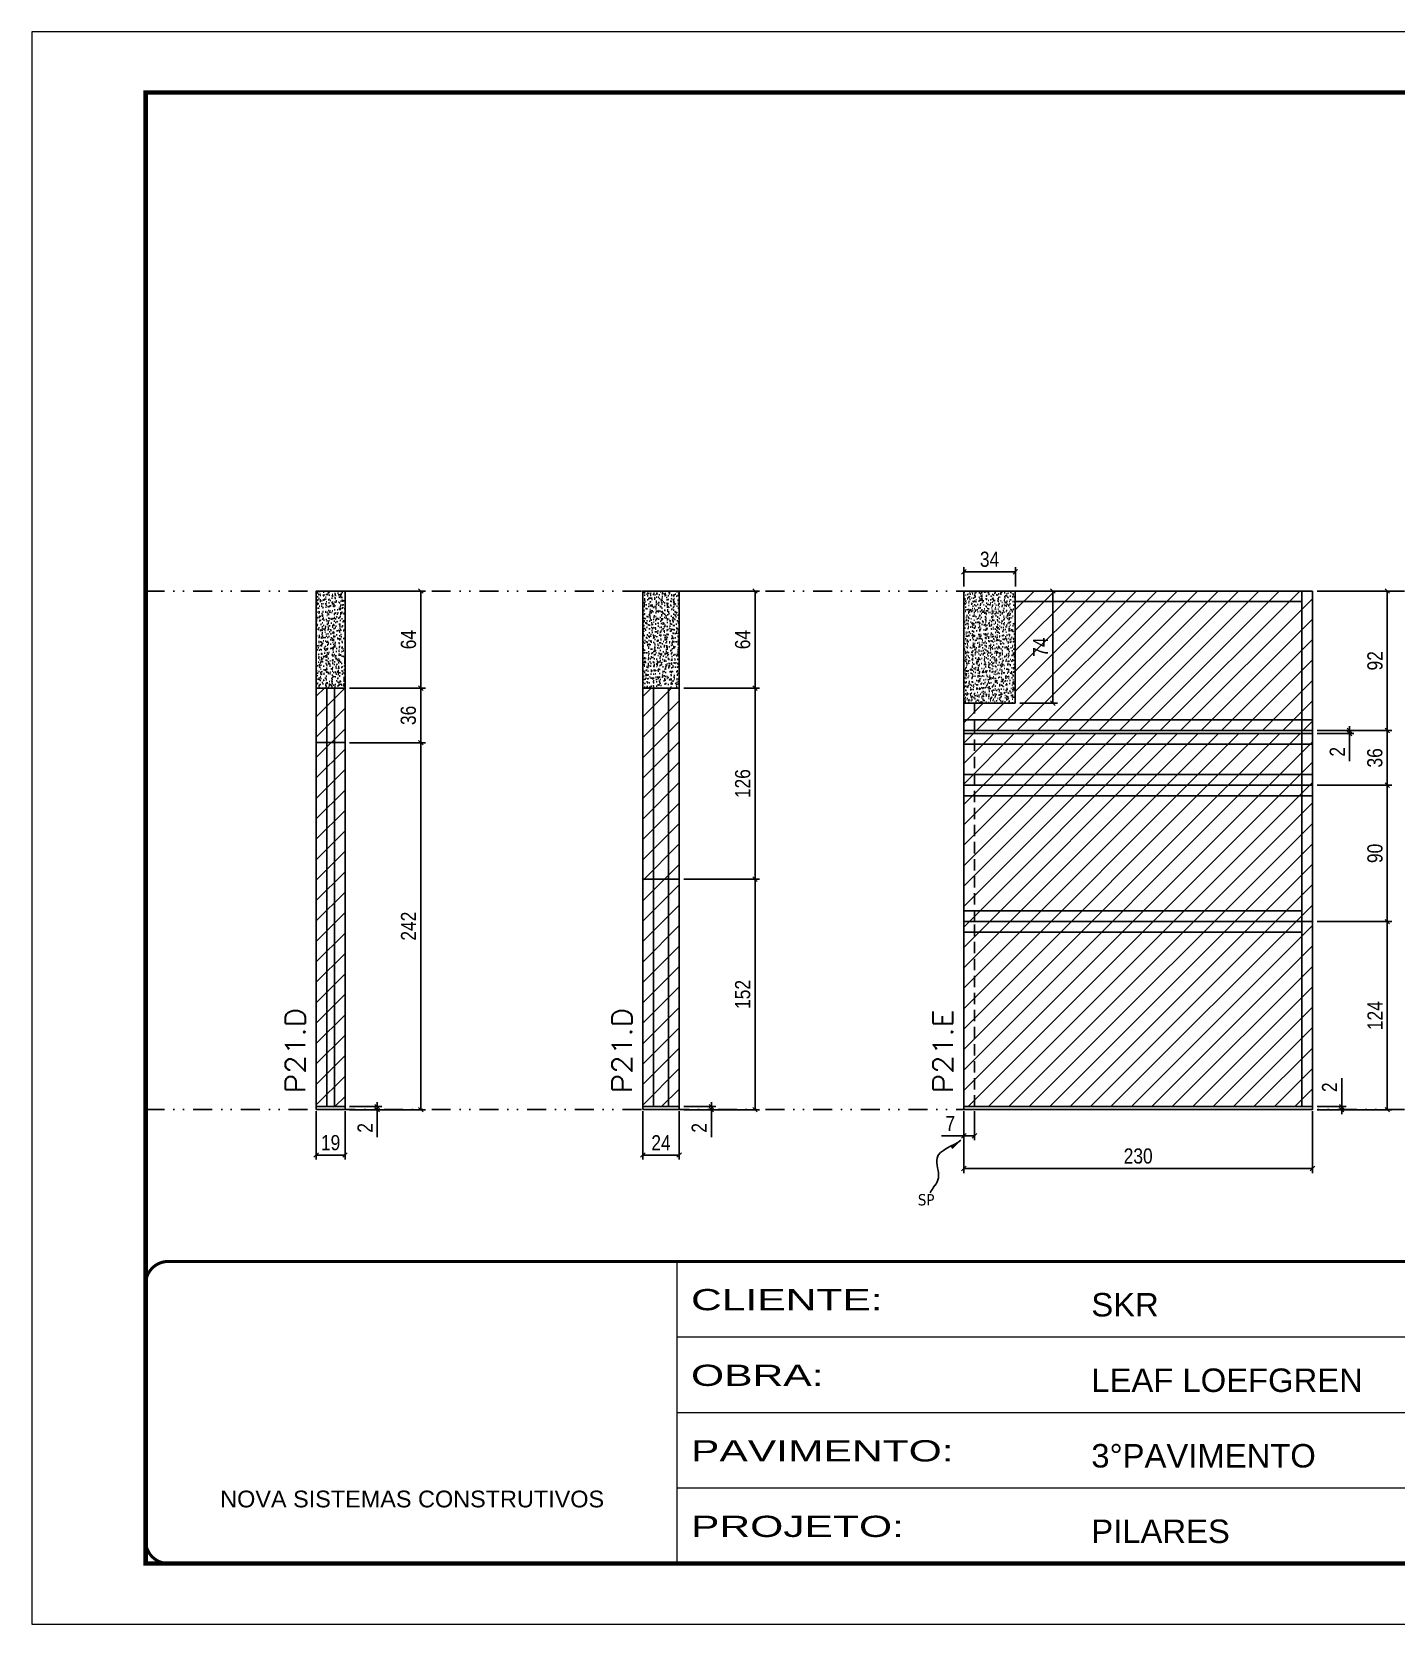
# Model space of a CAD drawing. Extents: x 14400 to 27878, y -21631 to 6985.
# Drawn here: x 15998 to 16898, y -4402 to -3352 of the extents above; entities that cross this region are included whole.
import ezdxf

# ---------------------------------------------------------------- set-up
doc = ezdxf.new("R2010")
doc.units = 0
for name, pattern in [('CONTINUO', [0]), ('DASHED', [0.75, 0.5, -0.25]), ('DIVIDE2', [0.625, 0.25, -0.125, 0, -0.125, 0, -0.125]), ('HIDDEN', [0.375, 0.25, -0.125])]:
    doc.linetypes.add(name, pattern=pattern)
for name, color, linetype in [('COTA', 241, 'Continuous'), ('Nível', 160, 'Continuous'), ('Painéis', 200, 'Continuous'), ('SARR_2.2x7', 40, 'Continuous'), ('Sarrafo de Pressão', 42, 'HIDDEN'), ('texto', 7, 'Continuous')]:
    doc.layers.add(name, color=color, linetype=linetype)
for name, color, linetype, lineweight in [('Folhas', 255, 'Continuous', 9), ('Hachura', 251, 'Continuous', 9), ('SARRAFO DE PRESSAO', 251, 'DASHED', 9), ('Texto Seção', 7, 'Continuous', 15)]:
    doc.layers.add(name, color=color, linetype=linetype, lineweight=lineweight)
doc.styles.add('ARIAL', font='arial.ttf')
doc.styles.add('COTA TECNICA', font='techl___.ttf', dxfattribs={"height": 10})
doc.styles.add('COTA TECNICA-50', font='techl___.ttf', dxfattribs={"height": 10})
doc.styles.add('REGUA-120', font='ROMANS.shx', dxfattribs={"height": 15})
doc.styles.get("Standard").update_dxf_attribs({"font": 'arial.ttf'})
doc.styles.add('Tecnologia', font='')
doc.styles.get('Tecnologia').set_extended_font_data('Forgotten Futurist')
doc.dimstyles.new('COTA PAINEL-50', dxfattribs={"dimtxt": 10, "dimasz": 3, "dimexe": 3, "dimexo": 3, "dimgap": 3, "dimtad": 1, "dimdec": 1, "dimzin": 12, "dimdsep": 46, "dimtxsty": 'COTA TECNICA-50', "dimblk1": 'OBLIQUE', "dimblk2": 'OBLIQUE', "dimsah": 1, "dimcen": 0.9, "dimclrd": 4, "dimclre": 4, "dimclrt": 240, "dimadec": 1, "dimazin": 3, "dimtfac": 1, "dimtdec": 1, "dimtmove": 0, "dimatfit": 3, "dimfxl": 1, "dimtolj": 1, "dimtzin": 12, "dimarcsym": 0})
doc.dimstyles.new('PAINEL', dxfattribs={"dimtxt": 10, "dimasz": 3, "dimexe": 3, "dimexo": 3, "dimgap": 3, "dimtad": 1, "dimdec": 1, "dimzin": 12, "dimdsep": 46, "dimtxsty": 'COTA TECNICA', "dimblk1": 'OBLIQUE', "dimblk2": 'OBLIQUE', "dimsah": 1, "dimcen": 0.9, "dimclrd": 4, "dimclre": 4, "dimclrt": 240, "dimadec": 1, "dimazin": 3, "dimtfac": 1, "dimtdec": 1, "dimtmove": 0, "dimatfit": 3, "dimfxl": 1, "dimtolj": 1, "dimtzin": 12, "dimarcsym": 0})
doc.dimstyles.get("Standard").update_dxf_attribs({"dimtxt": 0.18, "dimasz": 0.18, "dimexe": 0.18, "dimexo": 0.0625, "dimgap": 0.09, "dimtad": 0, "dimtih": 1, "dimtoh": 1, "dimdec": 4, "dimzin": 0, "dimdsep": 46, "dimtxsty": 'Standard', "dimcen": 0.09, "dimadec": 0, "dimazin": 0, "dimtfac": 1, "dimtdec": 4, "dimtofl": 0, "dimtmove": 0, "dimatfit": 3, "dimfxl": 1, "dimtolj": 1, "dimtzin": 0, "dimarcsym": 0})

# ---------------------------------------------------------------- blocks, each defined once
blk = doc.blocks.new('9999999999')
at = {"color": 30, "linetype": 'CONTINUO'}
for p, q in [((98564.6, 34230.2), (98564.6, 34429.4)), ((98564.6, 34379.6), (99584, 34379.6)), ((98564.6, 34329.8), (99488, 34329.8)), ((98564.6, 34280), (99488, 34280))]:
    blk.add_line(p, q, dxfattribs=at)
at = {"color": 30, "linetype": 'CONTINUO', "const_width": 2}
blk.add_lwpolyline([(99584, 34230.2), (99584, 34414.4, 0.414214), (99569, 34429.4), (98229, 34429.4, 0.414214), (98214, 34414.4), (98214, 34245.2, 0.414214), (98229, 34230.2), (99584, 34230.2)], format="xyb", dxfattribs=at)
at = {"layer": 'Folhas'}
blk.add_lwpolyline([(98139, 34190.2), (99624, 34190.2), (99624, 35240.2), (98139, 35240.2)], close=True, dxfattribs=at)
at = {"layer": 'Folhas', "color": 30, "const_width": 3}
blk.add_lwpolyline([(98214, 34230.2), (99584, 34230.2), (99584, 35200.2), (98214, 35200.2)], close=True, dxfattribs=at)
at = {"color": 7, "linetype": 'Continuous', "ltscale": 5, "style": 'ARIAL'}
for s, height, p in [('SKR', 15.48, (98837.7, 34393.1)), ('LEAF LOEFGREN', 15.483, (98837.7, 34343.3)), ('3°PAVIMENTO', 15.483, (98837.7, 34293.5)), ('NOVA SISTEMAS CONSTRUTIVOS', 11.059, (98263.2, 34267.2)), ('PILARES', 15.48, (98837.7, 34243.7))]:
    blk.add_text(s, height=height, dxfattribs=at).set_placement(p)
at = {"layer": 'Folhas', "color": 7, "style": 'Tecnologia', "width": 1.5}
for s, p in [('CLIENTE:', (98573.7, 34397.2)), ('OBRA:', (98573.7, 34347.3)), ('PAVIMENTO:', (98573.7, 34297.5)), ('PROJETO:', (98573.7, 34247.7))]:
    blk.add_text(s, height=14, dxfattribs=at).set_placement(p)
blk = doc.blocks.new('_Oblique')
at = {"color": 0, "linetype": 'ByBlock', "lineweight": -2}
blk.add_line((-0.5, -0.5), (0.5, 0.5), dxfattribs=at)
blk = doc.blocks.new('*D1198')
at = {"layer": 'COTA', "color": 4, "lineweight": -2, "transparency": 16777216}
for p, q in [((16401.4, -4064.2), (16401.4, -4096.1)), ((16425.4, -4064.2), (16425.4, -4096.1)), ((16401.4, -4093.1), (16425.4, -4093.1))]:
    blk.add_line(p, q, dxfattribs=at)
at = {"layer": 'Defpoints', "color": 0, "transparency": 16777216}
for p in [(16401.4, -4061.2), (16425.4, -4061.2), (16425.4, -4093.1)]:
    blk.add_point(p, dxfattribs=at)
at = {"layer": 'COTA', "color": 4, "lineweight": -2, "transparency": 16777216, "xscale": 3, "yscale": 3, "zscale": 3, "rotation": 180}
blk.add_blockref('_Oblique', (16401.4, -4093.1), dxfattribs=at)
at = {"layer": 'COTA', "color": 4, "lineweight": -2, "transparency": 16777216, "xscale": 3, "yscale": 3, "zscale": 3}
blk.add_blockref('_Oblique', (16425.4, -4093.1), dxfattribs=at)
at = {"layer": 'COTA', "color": 240, "transparency": 16777216, "insert": (16413.4, -4085), "char_height": 10, "attachment_point": 5, "style": 'COTA TECNICA'}
blk.add_mtext('\\A1;24', dxfattribs=at)
blk = doc.blocks.new('*D1199')
at = {"layer": 'COTA', "color": 4, "lineweight": -2, "transparency": 16777216}
for p, q in [((16428.4, -4061.2), (16449.6, -4061.2)), ((16428.4, -4063.2), (16449.6, -4063.2)), ((16446.6, -4061.2), (16446.6, -4058.2)), ((16446.6, -4061.2), (16446.6, -4063.2)), ((16446.6, -4063.2), (16446.6, -4081.3))]:
    blk.add_line(p, q, dxfattribs=at)
at = {"layer": 'Defpoints', "color": 0, "transparency": 16777216}
for p in [(16425.4, -4061.2), (16425.4, -4063.2), (16446.6, -4061.2)]:
    blk.add_point(p, dxfattribs=at)
at = {"layer": 'COTA', "color": 4, "lineweight": -2, "transparency": 16777216, "xscale": 3, "yscale": 3, "zscale": 3}
for p, rotation in [((16446.6, -4061.2), 270), ((16446.6, -4063.2), 90)]:
    blk.add_blockref('_Oblique', p, dxfattribs=dict(at, rotation=rotation))
at = {"layer": 'COTA', "color": 240, "transparency": 16777216, "insert": (16438.6, -4075.2), "char_height": 10, "attachment_point": 5, "rotation": 90, "style": 'COTA TECNICA-50'}
blk.add_mtext('\\A1;2', dxfattribs=at)
blk = doc.blocks.new('*D1216')
at = {"layer": 'COTA', "color": 4, "linetype": 'ByBlock', "lineweight": -2, "transparency": 16777216}
for p, q in [((16428.4, -3721.2), (16478.4, -3721.2)), ((16475.4, -3721.2), (16475.4, -3785.2)), ((16428.4, -3785.2), (16478.4, -3785.2))]:
    blk.add_line(p, q, dxfattribs=at)
at = {"layer": 'Defpoints', "color": 0, "linetype": 'ByBlock', "transparency": 16777216}
for p in [(16425.4, -3721.2), (16425.4, -3785.2), (16475.4, -3785.2)]:
    blk.add_point(p, dxfattribs=at)
at = {"layer": 'COTA', "color": 4, "linetype": 'ByBlock', "lineweight": -2, "transparency": 16777216, "xscale": 3, "yscale": 3, "zscale": 3}
for p, rotation in [((16475.4, -3721.2), 90), ((16475.4, -3785.2), 270)]:
    blk.add_blockref('_Oblique', p, dxfattribs=dict(at, rotation=rotation))
at = {"layer": 'COTA', "color": 240, "linetype": 'ByBlock', "transparency": 16777216, "insert": (16467.3, -3753.2), "char_height": 10, "attachment_point": 5, "rotation": 90, "style": 'COTA TECNICA'}
blk.add_mtext('\\A1;64', dxfattribs=at)
blk = doc.blocks.new('*D1200')
at = {"layer": 'COTA', "color": 4, "lineweight": -2, "transparency": 16777216}
for p, q in [((16186, -4064.2), (16186, -4096.1)), ((16205, -4064.2), (16205, -4096.1)), ((16186, -4093.1), (16205, -4093.1))]:
    blk.add_line(p, q, dxfattribs=at)
at = {"layer": 'Defpoints', "color": 0, "transparency": 16777216}
for p in [(16186, -4061.2), (16205, -4061.2), (16205, -4093.1)]:
    blk.add_point(p, dxfattribs=at)
at = {"layer": 'COTA', "color": 4, "lineweight": -2, "transparency": 16777216, "xscale": 3, "yscale": 3, "zscale": 3, "rotation": 180}
blk.add_blockref('_Oblique', (16186, -4093.1), dxfattribs=at)
at = {"layer": 'COTA', "color": 4, "lineweight": -2, "transparency": 16777216, "xscale": 3, "yscale": 3, "zscale": 3}
blk.add_blockref('_Oblique', (16205, -4093.1), dxfattribs=at)
at = {"layer": 'COTA', "color": 240, "transparency": 16777216, "insert": (16195.5, -4085), "char_height": 10, "attachment_point": 5, "style": 'COTA TECNICA'}
blk.add_mtext('\\A1;19', dxfattribs=at)
blk = doc.blocks.new('*D1201')
at = {"layer": 'COTA', "color": 4, "lineweight": -2, "transparency": 16777216}
for p, q in [((16208, -4061.2), (16229.2, -4061.2)), ((16208, -4063.2), (16229.2, -4063.2)), ((16226.2, -4061.2), (16226.2, -4058.2)), ((16226.2, -4061.2), (16226.2, -4063.2)), ((16226.2, -4063.2), (16226.2, -4081.3))]:
    blk.add_line(p, q, dxfattribs=at)
at = {"layer": 'Defpoints', "color": 0, "transparency": 16777216}
for p in [(16205, -4061.2), (16205, -4063.2), (16226.2, -4061.2)]:
    blk.add_point(p, dxfattribs=at)
at = {"layer": 'COTA', "color": 4, "lineweight": -2, "transparency": 16777216, "xscale": 3, "yscale": 3, "zscale": 3}
for p, rotation in [((16226.2, -4061.2), 270), ((16226.2, -4063.2), 90)]:
    blk.add_blockref('_Oblique', p, dxfattribs=dict(at, rotation=rotation))
at = {"layer": 'COTA', "color": 240, "transparency": 16777216, "insert": (16218.2, -4075.2), "char_height": 10, "attachment_point": 5, "rotation": 90, "style": 'COTA TECNICA-50'}
blk.add_mtext('\\A1;2', dxfattribs=at)
blk = doc.blocks.new('*D1202')
at = {"layer": 'COTA', "color": 4, "lineweight": -2, "transparency": 16777216}
for p, q in [((16613.1, -4064.2), (16613.1, -4105)), ((16843.1, -4064.2), (16843.1, -4105)), ((16613.1, -4102), (16843.1, -4102))]:
    blk.add_line(p, q, dxfattribs=at)
at = {"layer": 'Defpoints', "color": 0, "transparency": 16777216}
for p in [(16613.1, -4061.2), (16843.1, -4061.2), (16843.1, -4102)]:
    blk.add_point(p, dxfattribs=at)
at = {"layer": 'COTA', "color": 4, "lineweight": -2, "transparency": 16777216, "xscale": 3, "yscale": 3, "zscale": 3, "rotation": 180}
blk.add_blockref('_Oblique', (16613.1, -4102), dxfattribs=at)
at = {"layer": 'COTA', "color": 4, "lineweight": -2, "transparency": 16777216, "xscale": 3, "yscale": 3, "zscale": 3}
blk.add_blockref('_Oblique', (16843.1, -4102), dxfattribs=at)
at = {"layer": 'COTA', "color": 240, "transparency": 16777216, "insert": (16728.1, -4093.8), "char_height": 10, "attachment_point": 5, "style": 'COTA TECNICA'}
blk.add_mtext('\\A1;230', dxfattribs=at)
blk = doc.blocks.new('*D1203')
at = {"layer": 'COTA', "color": 4, "lineweight": -2, "transparency": 16777216}
for p, q in [((16613.1, -4066.2), (16613.1, -4083.4)), ((16620.1, -4064.2), (16620.1, -4083.4)), ((16613.1, -4080.4), (16598.3, -4080.4)), ((16620.1, -4080.4), (16613.1, -4080.4))]:
    blk.add_line(p, q, dxfattribs=at)
at = {"layer": 'Defpoints', "color": 0, "transparency": 16777216}
for p in [(16613.1, -4063.2), (16620.1, -4061.2), (16613.1, -4080.4)]:
    blk.add_point(p, dxfattribs=at)
at = {"layer": 'COTA', "color": 4, "lineweight": -2, "transparency": 16777216, "xscale": 3, "yscale": 3, "zscale": 3, "rotation": 180}
blk.add_blockref('_Oblique', (16613.1, -4080.4), dxfattribs=at)
at = {"layer": 'COTA', "color": 4, "lineweight": -2, "transparency": 16777216, "xscale": 3, "yscale": 3, "zscale": 3}
blk.add_blockref('_Oblique', (16620.1, -4080.4), dxfattribs=at)
at = {"layer": 'COTA', "color": 240, "transparency": 16777216, "insert": (16604.2, -4072.3), "char_height": 10, "attachment_point": 5, "style": 'COTA TECNICA-50'}
blk.add_mtext('\\A1;7', dxfattribs=at)
blk = doc.blocks.new('*D1204')
at = {"layer": 'COTA', "color": 4, "lineweight": -2, "transparency": 16777216}
for p, q in [((16862.3, -4061.2), (16862.3, -4042.4)), ((16846.1, -4061.2), (16865.3, -4061.2)), ((16846.1, -4063.2), (16865.3, -4063.2)), ((16862.3, -4063.2), (16862.3, -4061.2)), ((16862.3, -4063.2), (16862.3, -4066.2))]:
    blk.add_line(p, q, dxfattribs=at)
at = {"layer": 'Defpoints', "color": 0, "transparency": 16777216}
for p in [(16843.1, -4061.2), (16843.1, -4063.2), (16862.3, -4063.2)]:
    blk.add_point(p, dxfattribs=at)
at = {"layer": 'COTA', "color": 4, "lineweight": -2, "transparency": 16777216, "xscale": 3, "yscale": 3, "zscale": 3}
for p, rotation in [((16862.3, -4061.2), 270), ((16862.3, -4063.2), 90)]:
    blk.add_blockref('_Oblique', p, dxfattribs=dict(at, rotation=rotation))
at = {"layer": 'COTA', "color": 240, "transparency": 16777216, "insert": (16854.3, -4048.4), "char_height": 10, "attachment_point": 5, "rotation": 90, "style": 'COTA TECNICA-50'}
blk.add_mtext('\\A1;2', dxfattribs=at)
blk = doc.blocks.new('*D1217')
at = {"layer": 'COTA', "color": 4, "lineweight": -2, "transparency": 16777216}
for p, q in [((16650.1, -3721.2), (16674.8, -3721.2)), ((16671.8, -3721.2), (16671.8, -3795.2)), ((16650.1, -3795.2), (16674.8, -3795.2))]:
    blk.add_line(p, q, dxfattribs=at)
at = {"layer": 'Defpoints', "color": 0, "transparency": 16777216}
for p in [(16647.1, -3721.2), (16647.1, -3795.2), (16671.8, -3795.2)]:
    blk.add_point(p, dxfattribs=at)
at = {"layer": 'COTA', "color": 4, "lineweight": -2, "transparency": 16777216, "xscale": 3, "yscale": 3, "zscale": 3}
for p, rotation in [((16671.8, -3721.2), 90), ((16671.8, -3795.2), 270)]:
    blk.add_blockref('_Oblique', p, dxfattribs=dict(at, rotation=rotation))
at = {"layer": 'COTA', "color": 240, "transparency": 16777216, "insert": (16663.7, -3758.2), "char_height": 10, "attachment_point": 5, "rotation": 90, "style": 'COTA TECNICA'}
blk.add_mtext('\\A1;74', dxfattribs=at)
blk = doc.blocks.new('*D1218')
at = {"layer": 'COTA', "color": 4, "lineweight": -2, "transparency": 16777216}
for p, q in [((16613.1, -3718.2), (16613.1, -3705.5)), ((16647.1, -3718.2), (16647.1, -3705.5)), ((16647.1, -3708.5), (16613.1, -3708.5))]:
    blk.add_line(p, q, dxfattribs=at)
at = {"layer": 'Defpoints', "color": 0, "transparency": 16777216}
for p in [(16613.1, -3708.5), (16613.1, -3721.2), (16647.1, -3721.2)]:
    blk.add_point(p, dxfattribs=at)
at = {"layer": 'COTA', "color": 4, "lineweight": -2, "transparency": 16777216, "xscale": 3, "yscale": 3, "zscale": 3, "rotation": 180}
blk.add_blockref('_Oblique', (16613.1, -3708.5), dxfattribs=at)
at = {"layer": 'COTA', "color": 4, "lineweight": -2, "transparency": 16777216, "xscale": 3, "yscale": 3, "zscale": 3}
blk.add_blockref('_Oblique', (16647.1, -3708.5), dxfattribs=at)
at = {"layer": 'COTA', "color": 240, "transparency": 16777216, "insert": (16630.1, -3700.3), "char_height": 10, "attachment_point": 5, "style": 'COTA TECNICA'}
blk.add_mtext('\\A1;34', dxfattribs=at)
blk = doc.blocks.new('*D1219')
at = {"layer": 'COTA', "color": 4, "lineweight": -2, "transparency": 16777216}
for p, q in [((16846.1, -3939.2), (16895.4, -3939.2)), ((16892.4, -4063.2), (16892.4, -3939.2)), ((16846.1, -4063.2), (16895.4, -4063.2))]:
    blk.add_line(p, q, dxfattribs=at)
at = {"layer": 'Defpoints', "color": 0, "transparency": 16777216}
for p in [(16843.1, -3939.2), (16892.4, -3939.2), (16843.1, -4063.2)]:
    blk.add_point(p, dxfattribs=at)
at = {"layer": 'COTA', "color": 4, "lineweight": -2, "transparency": 16777216, "xscale": 3, "yscale": 3, "zscale": 3}
for p, rotation in [((16892.4, -3939.2), 90), ((16892.4, -4063.2), 270)]:
    blk.add_blockref('_Oblique', p, dxfattribs=dict(at, rotation=rotation))
at = {"layer": 'COTA', "color": 240, "transparency": 16777216, "insert": (16884.3, -4001.2), "char_height": 10, "attachment_point": 5, "rotation": 90, "style": 'COTA TECNICA'}
blk.add_mtext('\\A1;124', dxfattribs=at)
blk = doc.blocks.new('*D1205')
at = {"layer": 'COTA', "color": 4, "lineweight": -2, "transparency": 16777216}
for p, q in [((16428.4, -3911.2), (16478.4, -3911.2)), ((16475.4, -4063.2), (16475.4, -3911.2)), ((16428.4, -4063.2), (16478.4, -4063.2))]:
    blk.add_line(p, q, dxfattribs=at)
at = {"layer": 'Defpoints', "color": 0, "transparency": 16777216}
for p in [(16425.4, -3911.2), (16475.4, -3911.2), (16425.4, -4063.2)]:
    blk.add_point(p, dxfattribs=at)
at = {"layer": 'COTA', "color": 4, "lineweight": -2, "transparency": 16777216, "xscale": 3, "yscale": 3, "zscale": 3}
for p, rotation in [((16475.4, -3911.2), 90), ((16475.4, -4063.2), 270)]:
    blk.add_blockref('_Oblique', p, dxfattribs=dict(at, rotation=rotation))
at = {"layer": 'COTA', "color": 240, "transparency": 16777216, "insert": (16467.3, -3987.2), "char_height": 10, "attachment_point": 5, "rotation": 90, "style": 'COTA TECNICA-50'}
blk.add_mtext('\\A1;152', dxfattribs=at)
blk = doc.blocks.new('*D1230')
at = {"layer": 'COTA', "color": 4, "lineweight": -2, "transparency": 16777216}
for p, q in [((16208, -3721.2), (16258, -3721.2)), ((16255, -3721.2), (16255, -3785.2)), ((16208, -3785.2), (16258, -3785.2))]:
    blk.add_line(p, q, dxfattribs=at)
at = {"layer": 'Defpoints', "color": 0, "transparency": 16777216}
for p in [(16205, -3721.2), (16205, -3785.2), (16255, -3785.2)]:
    blk.add_point(p, dxfattribs=at)
at = {"layer": 'COTA', "color": 4, "lineweight": -2, "transparency": 16777216, "xscale": 3, "yscale": 3, "zscale": 3}
for p, rotation in [((16255, -3721.2), 90), ((16255, -3785.2), 270)]:
    blk.add_blockref('_Oblique', p, dxfattribs=dict(at, rotation=rotation))
at = {"layer": 'COTA', "color": 240, "transparency": 16777216, "insert": (16246.9, -3753.2), "char_height": 10, "attachment_point": 5, "rotation": 90, "style": 'COTA TECNICA'}
blk.add_mtext('\\A1;64', dxfattribs=at)
blk = doc.blocks.new('*D1231')
at = {"layer": 'COTA', "color": 4, "lineweight": -2, "transparency": 16777216}
for p, q in [((16846.1, -3721.2), (16895.4, -3721.2)), ((16892.4, -3813.2), (16892.4, -3721.2)), ((16846.1, -3813.2), (16895.4, -3813.2))]:
    blk.add_line(p, q, dxfattribs=at)
at = {"layer": 'Defpoints', "color": 0, "transparency": 16777216}
for p in [(16843.1, -3721.2), (16892.4, -3721.2), (16843.1, -3813.2)]:
    blk.add_point(p, dxfattribs=at)
at = {"layer": 'COTA', "color": 4, "lineweight": -2, "transparency": 16777216, "xscale": 3, "yscale": 3, "zscale": 3}
for p, rotation in [((16892.4, -3721.2), 90), ((16892.4, -3813.2), 270)]:
    blk.add_blockref('_Oblique', p, dxfattribs=dict(at, rotation=rotation))
at = {"layer": 'COTA', "color": 240, "transparency": 16777216, "insert": (16884.3, -3767.2), "char_height": 10, "attachment_point": 5, "rotation": 90, "style": 'COTA TECNICA'}
blk.add_mtext('\\A1;92', dxfattribs=at)
blk = doc.blocks.new('*D1318')
at = {"layer": 'COTA', "color": 4, "lineweight": -2, "transparency": 16777216}
for p, q in [((16208, -3821.2), (16258, -3821.2)), ((16255, -3821.2), (16255, -4063.2)), ((16208, -4063.2), (16258, -4063.2))]:
    blk.add_line(p, q, dxfattribs=at)
at = {"layer": 'Defpoints', "color": 0, "transparency": 16777216}
for p in [(16205, -3821.2), (16205, -4063.2), (16255, -4063.2)]:
    blk.add_point(p, dxfattribs=at)
at = {"layer": 'COTA', "color": 4, "lineweight": -2, "transparency": 16777216, "xscale": 3, "yscale": 3, "zscale": 3}
for p, rotation in [((16255, -3821.2), 90), ((16255, -4063.2), 270)]:
    blk.add_blockref('_Oblique', p, dxfattribs=dict(at, rotation=rotation))
at = {"layer": 'COTA', "color": 240, "transparency": 16777216, "insert": (16246.9, -3942.2), "char_height": 10, "attachment_point": 5, "rotation": 90, "style": 'COTA TECNICA'}
blk.add_mtext('\\A1;242', dxfattribs=at)
blk = doc.blocks.new('*D1319')
at = {"layer": 'COTA', "color": 4, "lineweight": -2, "transparency": 16777216}
for p, q in [((16428.4, -3785.2), (16478.4, -3785.2)), ((16475.4, -3911.2), (16475.4, -3785.2)), ((16428.4, -3911.2), (16478.4, -3911.2))]:
    blk.add_line(p, q, dxfattribs=at)
at = {"layer": 'Defpoints', "color": 0, "transparency": 16777216}
for p in [(16425.4, -3785.2), (16475.4, -3785.2), (16425.4, -3911.2)]:
    blk.add_point(p, dxfattribs=at)
at = {"layer": 'COTA', "color": 4, "lineweight": -2, "transparency": 16777216, "xscale": 3, "yscale": 3, "zscale": 3}
for p, rotation in [((16475.4, -3785.2), 90), ((16475.4, -3911.2), 270)]:
    blk.add_blockref('_Oblique', p, dxfattribs=dict(at, rotation=rotation))
at = {"layer": 'COTA', "color": 240, "transparency": 16777216, "insert": (16467.3, -3848.2), "char_height": 10, "attachment_point": 5, "rotation": 90, "style": 'COTA TECNICA'}
blk.add_mtext('\\A1;126', dxfattribs=at)
blk = doc.blocks.new('*D1322')
at = {"layer": 'COTA', "color": 4, "lineweight": -2, "transparency": 16777216}
for p, q in [((16846.1, -3849.2), (16895.4, -3849.2)), ((16892.4, -3849.2), (16892.4, -3939.2)), ((16846.1, -3939.2), (16895.4, -3939.2))]:
    blk.add_line(p, q, dxfattribs=at)
at = {"layer": 'Defpoints', "color": 0, "transparency": 16777216}
for p in [(16843.1, -3849.2), (16843.1, -3939.2), (16892.4, -3939.2)]:
    blk.add_point(p, dxfattribs=at)
at = {"layer": 'COTA', "color": 4, "lineweight": -2, "transparency": 16777216, "xscale": 3, "yscale": 3, "zscale": 3}
for p, rotation in [((16892.4, -3849.2), 90), ((16892.4, -3939.2), 270)]:
    blk.add_blockref('_Oblique', p, dxfattribs=dict(at, rotation=rotation))
at = {"layer": 'COTA', "color": 240, "transparency": 16777216, "insert": (16884.3, -3894.2), "char_height": 10, "attachment_point": 5, "rotation": 90, "style": 'COTA TECNICA'}
blk.add_mtext('\\A1;90', dxfattribs=at)
blk = doc.blocks.new('*D1980')
at = {"layer": 'COTA', "color": 4, "lineweight": -2, "transparency": 16777216}
for p, q in [((16208, -3785.2), (16258, -3785.2)), ((16255, -3821.2), (16255, -3785.2)), ((16208, -3821.2), (16258, -3821.2))]:
    blk.add_line(p, q, dxfattribs=at)
at = {"layer": 'Defpoints', "color": 0, "transparency": 16777216}
for p in [(16205, -3785.2), (16255, -3785.2), (16205, -3821.2)]:
    blk.add_point(p, dxfattribs=at)
at = {"layer": 'COTA', "color": 4, "lineweight": -2, "transparency": 16777216, "xscale": 3, "yscale": 3, "zscale": 3}
for p, rotation in [((16255, -3785.2), 90), ((16255, -3821.2), 270)]:
    blk.add_blockref('_Oblique', p, dxfattribs=dict(at, rotation=rotation))
at = {"layer": 'COTA', "color": 240, "transparency": 16777216, "insert": (16246.8, -3803.2), "char_height": 10, "attachment_point": 5, "rotation": 90, "style": 'COTA TECNICA'}
blk.add_mtext('\\A1;36', dxfattribs=at)
blk = doc.blocks.new('*D1982')
at = {"layer": 'COTA', "color": 4, "lineweight": -2, "transparency": 16777216}
for p, q in [((16846.1, -3813.2), (16895.4, -3813.2)), ((16892.4, -3849.2), (16892.4, -3813.2)), ((16846.1, -3849.2), (16895.4, -3849.2))]:
    blk.add_line(p, q, dxfattribs=at)
at = {"layer": 'Defpoints', "color": 0, "transparency": 16777216}
for p in [(16843.1, -3813.2), (16892.4, -3813.2), (16843.1, -3849.2)]:
    blk.add_point(p, dxfattribs=at)
at = {"layer": 'COTA', "color": 4, "lineweight": -2, "transparency": 16777216, "xscale": 3, "yscale": 3, "zscale": 3}
for p, rotation in [((16892.4, -3813.2), 90), ((16892.4, -3849.2), 270)]:
    blk.add_blockref('_Oblique', p, dxfattribs=dict(at, rotation=rotation))
at = {"layer": 'COTA', "color": 240, "transparency": 16777216, "insert": (16884.2, -3831.2), "char_height": 10, "attachment_point": 5, "rotation": 90, "style": 'COTA TECNICA'}
blk.add_mtext('\\A1;36', dxfattribs=at)
blk = doc.blocks.new('*D2300')
at = {"layer": 'COTA', "color": 4, "lineweight": -2, "transparency": 16777216}
for p, q in [((16867.4, -3813.2), (16867.4, -3810.2)), ((16846.1, -3813.2), (16870.4, -3813.2)), ((16846.1, -3815.2), (16870.4, -3815.2)), ((16867.4, -3813.2), (16867.4, -3815.2)), ((16867.4, -3815.2), (16867.4, -3833.3))]:
    blk.add_line(p, q, dxfattribs=at)
at = {"layer": 'Defpoints', "color": 0, "transparency": 16777216}
for p in [(16843.1, -3813.2), (16843.1, -3815.2), (16867.4, -3815.2)]:
    blk.add_point(p, dxfattribs=at)
at = {"layer": 'COTA', "color": 4, "lineweight": -2, "transparency": 16777216, "xscale": 3, "yscale": 3, "zscale": 3}
for p, rotation in [((16867.4, -3813.2), 270), ((16867.4, -3815.2), 90)]:
    blk.add_blockref('_Oblique', p, dxfattribs=dict(at, rotation=rotation))
at = {"layer": 'COTA', "color": 240, "transparency": 16777216, "insert": (16859.4, -3827.2), "char_height": 10, "attachment_point": 5, "rotation": 90, "style": 'COTA TECNICA'}
blk.add_mtext('\\A1;2', dxfattribs=at)

msp = doc.modelspace()

# ---------------------------------------------------------------- hatches: boundary and pattern name
at = {"layer": 'COTA'}
h = msp.add_hatch(dxfattribs=at)
h.set_pattern_fill('AR-CONC', color=256, scale=0.03)
h.set_pattern_definition([(50, (-3170, 1274.575), (5.4655401, -0.4781726), [0.5715, -6.2865]), (355, (-3170, 1274.575), (-1.0573026, 5.7317054), [0.4572, -5.0292175]), (100.451445, (-3169.5445, 1274.535), (4.4082374, 5.2535326), [0.4857003, -5.3427073]), (46.1842, (-3170, 1276.099), (8.1323712, -1.2612698), [0.85725, -9.42975]), (96.635558, (-3169.322, 1275.994), (7.122124, 7.4227837), [0.7285507, -8.0140682]), (351.18415, (-3170, 1276.099), (7.122124, 7.4227837), [0.685799, -7.543792]), (21, (-3169.238, 1275.718), (4.5484317, -3.0679559), [0.5715, -6.2865]), (326, (-3169.238, 1275.718), (1.8540609, 5.525639), [0.4572, -5.0292]), (71.451445, (-3168.859, 1275.4624), (6.4024926, 2.457683), [0.4857003, -5.3426981]), (37.5, (-3170, 1274.5751), (0.0926581, 2.53665117), [0, -4.96824, 0, -5.1054, 0, -5.04825]), (7.5, (-3170, 1274.575), (2.00458988, 3.00541724), [0, -2.91084, 0, -4.85394, 0, -1.92405]), (327.5, (-3171.6993, 1274.5751), (4.06771786, -0.17186232), [0, -1.905, 0, -5.9436, 0, -7.8867]), (317.5, (-3172.4613, 1274.575), (4.44387544, 0.7627947), [0, -2.4765, 0, -3.94716, 0, -5.6007])])
h.paths.add_polyline_path([(16205, -3721.17), (16186, -3721.17), (16186, -3785.17), (16205, -3785.17)])
h = msp.add_hatch(dxfattribs=at)
h.set_pattern_fill('AR-CONC', color=256, scale=0.03)
h.set_pattern_definition([(50, (0, 2), (5.4655401, -0.4781726), [0.5715, -6.2865]), (355, (0, 2), (-1.0573026, 5.7317054), [0.4572, -5.0292175]), (100.451445, (0.4555, 1.96), (4.4082374, 5.2535326), [0.4857003, -5.3427073]), (46.1842, (0, 3.524), (8.1323712, -1.2612698), [0.85725, -9.42975]), (96.63556, (0.678, 3.419), (7.122124, 7.4227837), [0.7285507, -8.0140682]), (351.18415, (0, 3.524), (7.122124, 7.4227837), [0.685799, -7.543792]), (21, (0.762, 3.143), (4.5484317, -3.067956), [0.5715, -6.2865]), (326, (0.762, 3.143), (1.8540609, 5.525639), [0.4572, -5.0292]), (71.451445, (1.141, 2.8873), (6.4024926, 2.457683), [0.4857003, -5.3426981]), (37.5, (0, 2), (0.0926581, 2.53665117), [0, -4.96824, 0, -5.1054, 0, -5.04825]), (7.5, (0, 2), (2.00458988, 3.00541724), [0, -2.91084, 0, -4.85394, 0, -1.92405]), (327.5, (-1.6993, 2), (4.06771786, -0.17186232), [0, -1.905, 0, -5.9436, 0, -7.8867]), (317.5, (-2.4613, 2), (4.44387544, 0.7627947), [0, -2.4765, 0, -3.94716, 0, -5.6007])])
h.paths.add_polyline_path([(16425.38, -3721.17), (16401.38, -3721.17), (16401.38, -3785.19), (16425.38, -3785.19)])
h = msp.add_hatch(dxfattribs=at)
h.set_pattern_fill('AR-CONC', color=256, scale=0.03)
h.set_pattern_definition([(50, (-430.349, -1142.575), (5.4655401, -0.4781726), [0.5715, -6.2865]), (355, (-430.349, -1142.575), (-1.0573026, 5.7317054), [0.4572, -5.0292175]), (100.451445, (-429.8933, -1142.615), (4.4082374, 5.2535326), [0.4857003, -5.3427073]), (46.1842, (-430.349, -1141.051), (8.1323712, -1.2612698), [0.85725, -9.42975]), (96.63556, (-429.671, -1141.156), (7.122124, 7.4227837), [0.7285507, -8.0140682]), (351.18415, (-430.349, -1141.051), (7.122124, 7.4227837), [0.685799, -7.543792]), (21, (-429.587, -1141.432), (4.5484317, -3.067956), [0.5715, -6.2865]), (326, (-429.587, -1141.432), (1.8540609, 5.525639), [0.4572, -5.0292]), (71.451445, (-429.208, -1141.688), (6.4024926, 2.457683), [0.4857003, -5.3426981]), (37.5, (-430.3488, -1142.5751), (0.0926581, 2.53665117), [0, -4.96824, 0, -5.1054, 0, -5.04825]), (7.5, (-430.3488, -1142.575), (2.00458988, 3.00541724), [0, -2.91084, 0, -4.85394, 0, -1.92405]), (327.5, (-432.048, -1142.5751), (4.06771786, -0.17186232), [0, -1.905, 0, -5.9436, 0, -7.8867]), (317.5, (-432.81, -1142.575), (4.44387544, 0.7627947), [0, -2.4765, 0, -3.94716, 0, -5.6007])])
h.paths.add_polyline_path([(16647.05, -3721.17), (16613.05, -3721.17), (16613.05, -3795.17), (16647.05, -3795.17)])
at = {"layer": 'Hachura', "linetype": 'ByBlock'}
h = msp.add_hatch(dxfattribs=at)
h.set_pattern_fill('ANSI31', color=256, scale=3)
h.paths.add_polyline_path([(17310.25, -3815.17), (17172.25, -3815.17), (17172.25, -3849.17), (17310.25, -3849.17)])
h.paths.add_polyline_path([(17172.25, -3815.17), (17050.25, -3815.17), (17050.25, -3849.17), (17172.25, -3849.17)])
h.paths.add_polyline_path([(17172.25, -3849.17), (17050.25, -3849.17), (17050.25, -3939.17), (17172.25, -3939.17)])
h.paths.add_polyline_path([(17310.25, -3849.17), (17172.25, -3849.17), (17172.25, -3939.17), (17310.25, -3939.17)])
h.paths.add_polyline_path([(17310.25, -3939.17), (17172.25, -3939.17), (17172.25, -4061.17), (17310.25, -4061.17)])
h.paths.add_polyline_path([(17172.25, -3939.17), (17050.25, -3939.17), (17050.25, -4061.17), (17172.25, -4061.17)])
h.paths.add_polyline_path([(16843.05, -3939.17), (16613.05, -3939.17), (16613.05, -4061.17), (16843.05, -4061.17)])
h.paths.add_polyline_path([(16843.05, -3849.17), (16613.05, -3849.17), (16613.05, -3939.17), (16843.05, -3939.17)])
h.paths.add_polyline_path([(16843.05, -3815.17), (16613.05, -3815.17), (16613.05, -3849.17), (16843.05, -3849.17)])
h.paths.add_polyline_path([(16843.05, -3721.17), (16647.05, -3721.17), (16647.05, -3795.17), (16613.05, -3795.17), (16613.05, -3813.17), (16843.05, -3813.17)])
h.paths.add_polyline_path([(16425.38, -3785.19), (16401.38, -3785.19), (16401.38, -3911.19), (16425.38, -3911.19)])
h.paths.add_polyline_path([(16425.38, -3911.19), (16401.38, -3911.19), (16401.38, -4061.17), (16425.38, -4061.17)])
h.paths.add_polyline_path([(16205, -3821.17), (16186, -3821.17), (16186, -4061.17), (16205, -4061.17)])
h.paths.add_polyline_path([(16205, -3785.17), (16186, -3785.17), (16186, -3821.17), (16205, -3821.17)])
h = msp.add_hatch(dxfattribs=at)
h.set_pattern_fill('ANSI31', color=256, scale=3)
h.paths.add_polyline_path([(16401.38, -4061.17), (16425.38, -4061.17), (16425.38, -3911.19), (16401.38, -3911.19)])

# ---------------------------------------------------------------- linework, layer by layer
at = {"layer": 'COTA'}
for p, q in [((16613.05, -3795.17), (16613.05, -3721.17)), ((16613.05, -3721.17), (16647.05, -3721.17))]:
    msp.add_line(p, q, dxfattribs=at)
msp.add_lwpolyline([(16186, -3785.17), (16205, -3785.17), (16205, -3721.17), (16186, -3721.17)], close=True, dxfattribs=at)
at = {"layer": 'COTA', "linetype": 'ByBlock'}
msp.add_lwpolyline([(16401.38, -3785.19), (16425.38, -3785.19), (16425.38, -3721.17), (16401.38, -3721.17)], close=True, dxfattribs=at)
at = {"layer": 'Nível', "color": 4, "linetype": 'DIVIDE2', "ltscale": 50}
for p, q in [((16073.47, -3721.17), (17443.47, -3721.17)), ((16073.47, -4063.17), (17443.47, -4063.17))]:
    msp.add_line(p, q, dxfattribs=at)
at = {"layer": 'Painéis'}
for p, q in [((16843.05, -3721.17), (16647.05, -3721.17)), ((16647.05, -3721.17), (16647.05, -3795.17)), ((16843.05, -4061.17), (16843.05, -3721.17)), ((16401.38, -3785.19), (16425.38, -3785.19)), ((16401.38, -3911.19), (16401.38, -3785.19)), ((16425.38, -3785.19), (16425.38, -3911.19)), ((16613.05, -3795.17), (16613.05, -4061.17)), ((16647.05, -3795.17), (16613.05, -3795.17)), ((16186, -3821.17), (16186, -4061.17)), ((16205, -3821.17), (16186, -3821.17)), ((16205, -3821.17), (16205, -4061.17)), ((16613.05, -3813.17), (16843.05, -3813.17)), ((16613.05, -3815.17), (16843.05, -3815.17)), ((16613.05, -3849.17), (16843.05, -3849.17)), ((16401.38, -3911.19), (16401.38, -4061.17)), ((16425.38, -3911.19), (16401.38, -3911.19)), ((16425.38, -3911.19), (16401.38, -3911.19)), ((16425.38, -3911.19), (16425.38, -4061.17)), ((16613.05, -3939.17), (16843.05, -3939.17)), ((16186, -4061.17), (16205, -4061.17)), ((16186, -4061.17), (16205, -4061.17)), ((16186, -4063.17), (16186, -4061.17)), ((16205, -4063.17), (16186, -4063.17)), ((16205, -4061.17), (16205, -4063.17)), ((16401.38, -4061.17), (16425.38, -4061.17)), ((16401.38, -4061.17), (16425.38, -4061.17)), ((16401.38, -4063.17), (16401.38, -4061.17)), ((16425.38, -4063.17), (16401.38, -4063.17)), ((16425.38, -4061.17), (16425.38, -4063.17))]:
    msp.add_line(p, q, dxfattribs=at)
for points in [[(16186, -3785.17), (16205, -3785.17), (16205, -3821.17), (16186, -3821.17)], [(16613.05, -4061.17), (16843.05, -4061.17), (16843.05, -4063.17), (16613.05, -4063.17)]]:
    msp.add_lwpolyline(points, close=True, dxfattribs=at)
at = {"layer": 'SARR_2.2x7'}
for p, q in [((16836.05, -3813.17), (16836.05, -3721.17)), ((16647.05, -3728.17), (16836.05, -3728.17)), ((16193, -3821.17), (16193, -3785.17)), ((16198, -3821.17), (16198, -3785.17)), ((16408.38, -3911.19), (16408.38, -3785.19)), ((16418.38, -3785.19), (16418.38, -3911.19)), ((16613.05, -3806.17), (16843.05, -3806.17)), ((16193, -3821.17), (16193, -4061.17)), ((16198, -3821.17), (16198, -4061.17)), ((16836.05, -3849.17), (16836.05, -3813.17)), ((16613.05, -3822.17), (16843.05, -3822.17)), ((16613.05, -3842.17), (16843.05, -3842.17)), ((16836.05, -3939.17), (16836.05, -3849.17)), ((16613.05, -3856.17), (16843.05, -3856.17)), ((16408.38, -3911.19), (16408.38, -4061.17)), ((16418.38, -3911.19), (16418.38, -4061.17)), ((16613.05, -3932.17), (16836.05, -3932.17)), ((16613.05, -3946.17), (16836.05, -3946.17)), ((16836.05, -4061.17), (16836.05, -3939.17))]:
    msp.add_line(p, q, dxfattribs=at)
at = {"layer": 'Sarrafo de Pressão', "ltscale": 30}
for p, q in [((16620.05, -3813.17), (16620.05, -3795.17)), ((16620.05, -3849.17), (16620.05, -3813.17)), ((16620.05, -3939.17), (16620.05, -3849.17)), ((16620.05, -4061.17), (16620.05, -3939.17))]:
    msp.add_line(p, q, dxfattribs=at)

# ---------------------------------------------------------------- block references
at = {"layer": 'SARRAFO DE PRESSAO', "color": 6, "linetype": 'ByBlock'}
msp.add_blockref('9999999999', (-82140.51, -38592.65), dxfattribs=at)

# ---------------------------------------------------------------- texts
at = {"layer": 'texto', "color": 0, "insert": (16588.27, -4122.66), "char_height": 7.5, "attachment_point": 5}
msp.add_mtext('{\\fTahoma|b0|i0|c0|p34;\\C4;SP}', dxfattribs=at)
at = {"layer": 'Texto Seção', "style": 'REGUA-120', "width": 1.1}
for s, p in [('P21.D', (16178.75, -4052.4)), ('P21.D', (16394.13, -4052.4)), ('P21.E', (16605.8, -4052.4))]:
    msp.add_text(s, height=13, rotation=90, dxfattribs=at).set_placement(p)

# ---------------------------------------------------------------- dimensions: what is measured, and where the dimension line sits
at = {"layer": 'COTA'}
for base, p1, p2, angle, dimstyle, picture, middle in [((16613.05, -3708.52), (16647.05, -3721.17), (16613.05, -3721.17), 180, 'PAINEL', '*D1218', (16630.05, -3700.3)), ((16254.99, -3785.17), (16205, -3721.17), (16205, -3785.17), 90, 'PAINEL', '*D1230', (16246.89, -3753.17)), ((16671.79, -3795.17), (16647.05, -3721.17), (16647.05, -3795.17), 90, 'PAINEL', '*D1217', (16663.72, -3758.17)), ((16892.42, -3721.17), (16843.05, -3813.17), (16843.05, -3721.17), 90, 'PAINEL', '*D1231', (16884.33, -3767.17)), ((16254.99, -3785.17), (16205, -3821.17), (16205, -3785.17), 90, 'PAINEL', '*D1980', (16246.77, -3803.17)), ((16475.37, -3785.19), (16425.38, -3911.19), (16425.38, -3785.19), 90, 'PAINEL', '*D1319', (16467.27, -3848.19)), ((16867.4, -3815.17), (16843.05, -3813.17), (16843.05, -3815.17), 90, 'PAINEL', '*D2300', (16859.4, -3827.22)), ((16254.99, -4063.17), (16205, -3821.17), (16205, -4063.17), 90, 'PAINEL', '*D1318', (16246.92, -3942.17)), ((16892.42, -3813.17), (16843.05, -3849.17), (16843.05, -3813.17), 90, 'PAINEL', '*D1982', (16884.2, -3831.17)), ((16892.42, -3939.17), (16843.05, -3849.17), (16843.05, -3939.17), 90, 'PAINEL', '*D1322', (16884.29, -3894.17)), ((16475.37, -3911.19), (16425.38, -4063.17), (16425.38, -3911.19), 90, 'COTA PAINEL-50', '*D1205', (16467.26, -3987.18)), ((16892.42, -3939.17), (16843.05, -4063.17), (16843.05, -3939.17), 90, 'PAINEL', '*D1219', (16884.34, -4001.17)), ((16613.05, -4080.41), (16620.05, -4061.17), (16613.05, -4063.17), 180, 'COTA PAINEL-50', '*D1203', (16604.18, -4072.33))]:
    dim = msp.add_linear_dim(base=base, p1=p1, p2=p2, angle=angle, dimstyle=dimstyle, dxfattribs=at)
    dim.commit()
    dim.dimension.update_dxf_attribs({"geometry": picture, "text_midpoint": middle})
at = {"layer": 'COTA', "linetype": 'ByBlock'}
dim = msp.add_linear_dim(base=(16475.37, -3785.19), p1=(16425.38, -3721.17), p2=(16425.38, -3785.19), angle=90, dimstyle='PAINEL', dxfattribs=at)
dim.commit()
dim.dimension.update_dxf_attribs({"geometry": '*D1216', "text_midpoint": (16467.27, -3753.18)})
at = {"layer": 'COTA'}
for base, p1, p2, picture, middle in [((16862.31, -4063.17), (16843.05, -4061.17), (16843.05, -4063.17), '*D1204', (16862.31, -4048.42)), ((16226.19, -4061.17), (16205, -4063.17), (16205, -4061.17), '*D1201', (16226.19, -4075.22)), ((16446.58, -4061.17), (16425.38, -4063.17), (16425.38, -4061.17), '*D1199', (16446.58, -4075.22))]:
    dim = msp.add_linear_dim(base=base, p1=p1, p2=p2, angle=90, dimstyle='COTA PAINEL-50', dxfattribs=at)
    dim.commit()
    dim.dimension.update_dxf_attribs({"geometry": picture, "text_midpoint": middle, "dimtype": 160})
for base, p1, p2, picture, middle in [((16205, -4093.06), (16186, -4061.17), (16205, -4061.17), '*D1200', (16195.5, -4084.97)), ((16425.38, -4093.06), (16401.38, -4061.17), (16425.38, -4061.17), '*D1198', (16413.38, -4084.99)), ((16843.05, -4101.99), (16613.05, -4061.17), (16843.05, -4061.17), '*D1202', (16728.05, -4093.77))]:
    dim = msp.add_linear_dim(base=base, p1=p1, p2=p2, dimstyle='PAINEL', override={"dimarcsym": 2}, dxfattribs=at)
    dim.commit()
    dim.dimension.update_dxf_attribs({"geometry": picture, "text_midpoint": middle})

# ---------------------------------------------------------------- leaders
at = {"layer": 'COTA', "path_type": 1}
msp.add_leader([(16611.22, -4083.35), (16595.44, -4095.18), (16596.36, -4108.19), (16590.81, -4117.97)], dimstyle='Standard', override={"dimasz": 8}, dxfattribs=at)

doc.saveas('drawing.dxf')
